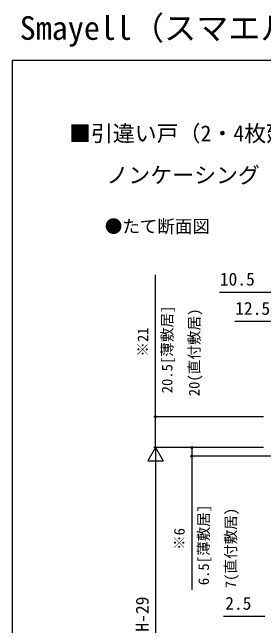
# Model space of a CAD drawing. Units: millimetres, scale not verified. Extents: x -525 to 525, y -783 to 779.
# Drawn here: x -525 to -352.8, y 360.1 to 779.4 of the extents above; entities that cross this region are included whole.
import ezdxf
from ezdxf.enums import TextEntityAlignment as Align

# ---------------------------------------------------------------- set-up
doc = ezdxf.new("R2010")
doc.units = ezdxf.units.MM
doc.header["$LTSCALE"] = 4
for name, color, linetype in [('0-2_USER1', 3, 'Continuous'), ('0-8_YKK_D', 6, 'Continuous'), ('0-9_YKK_ZWAK', 7, 'Continuous')]:
    doc.layers.add(name, color=color, linetype=linetype)
doc.styles.add('ＭＳ ゴシック', font='')
doc.styles.get('ＭＳ ゴシック').set_extended_font_data('MS Gothic')

msp = doc.modelspace()

# ---------------------------------------------------------------- linework, layer by layer
at = {"layer": '0-8_YKK_D'}
for p, q in [((-352.999, 502.945), (-427.999, 502.945)), ((-426.999, 481.945), (-432.249, 472.851)), ((-352.999, 481.945), (-427.999, 481.945)), ((-352.999, 481.945), (-427.999, 481.945)), ((-426.999, 481.945), (-421.749, 472.851)), ((-426.999, 481.945), (-426.999, 463.758)), ((-352.999, 481.945), (-402.999, 481.945)), ((-312.899, 475.945), (-402.999, 475.945)), ((-432.249, 472.851), (-421.749, 472.851)), ((-426.999, 471.445), (-426.999, 270.277)), ((-351.999, 366.35), (-380.327, 366.35))]:
    msp.add_line(p, q, dxfattribs=at)
for points in [[(-426.999, 481.945), (-426.999, 502.945), (-426.999, 599.955)], [(-338.999, 587.945), (-349.499, 587.945), (-383.049, 587.945)], [(-326.499, 567.945), (-338.999, 567.945), (-372.549, 567.945)], [(-401.999, 481.945), (-401.999, 475.945), (-401.999, 384.634)]]:
    msp.add_lwpolyline(points, dxfattribs=at)
for centre in [(-426.999, 502.945), (-401.999, 481.945), (-401.999, 475.945)]:
    msp.add_circle(centre, 0.637, dxfattribs=at)
at = {"layer": '0-9_YKK_ZWAK'}
for q in [(-525, -783.4), (525, 746.6)]:
    msp.add_line((-525, 746.6), q, dxfattribs=at)

# ---------------------------------------------------------------- texts
at = {"layer": '0-2_USER1', "style": 'ＭＳ ゴシック'}
for s, height, p in [('Smayell（スマエル）室内引戸', 16.13, (-519.875, 755.725)), ('■引違い戸（2・4枚建）\u3000ラウンドレール', 11, (-486.153, 687.788)), ('\u3000 ノンケーシング\u3000枠見込156', 11, (-483, 659.293)), ('●たて断面図', 8.798, (-461.636, 626.032))]:
    msp.add_text(s, height=height, dxfattribs=at).set_placement(p, align=Align.BOTTOM_LEFT)
at = {"layer": '0-8_YKK_D', "style": 'ＭＳ ゴシック'}
for s, p in [('10.5', (-382.89, 589.945)), ('12.5', (-372.39, 569.945)), ('2.5', (-379.213, 368.35))]:
    msp.add_text(s, height=8.798, dxfattribs=at).set_placement(p, align=Align.BOTTOM_LEFT)
for s, height, p in [('20.5[薄敷居]', 7.331, (-413.124, 518.949)), ('20(直付敷居)', 7.331, (-394.583, 516.932)), ('※21', 7.331, (-429.738, 543.949)), ('6.5[薄敷居]', 7.331, (-388.124, 387.771)), ('7(直付敷居)', 7.331, (-369.583, 385.669)), ('※6', 7.331, (-404.738, 411.833)), ('DH＝H-29', 8.798, (-428.999, 332.099))]:
    msp.add_text(s, height=height, rotation=90, dxfattribs=at).set_placement(p, align=Align.BOTTOM_LEFT)

doc.saveas('drawing.dxf')
